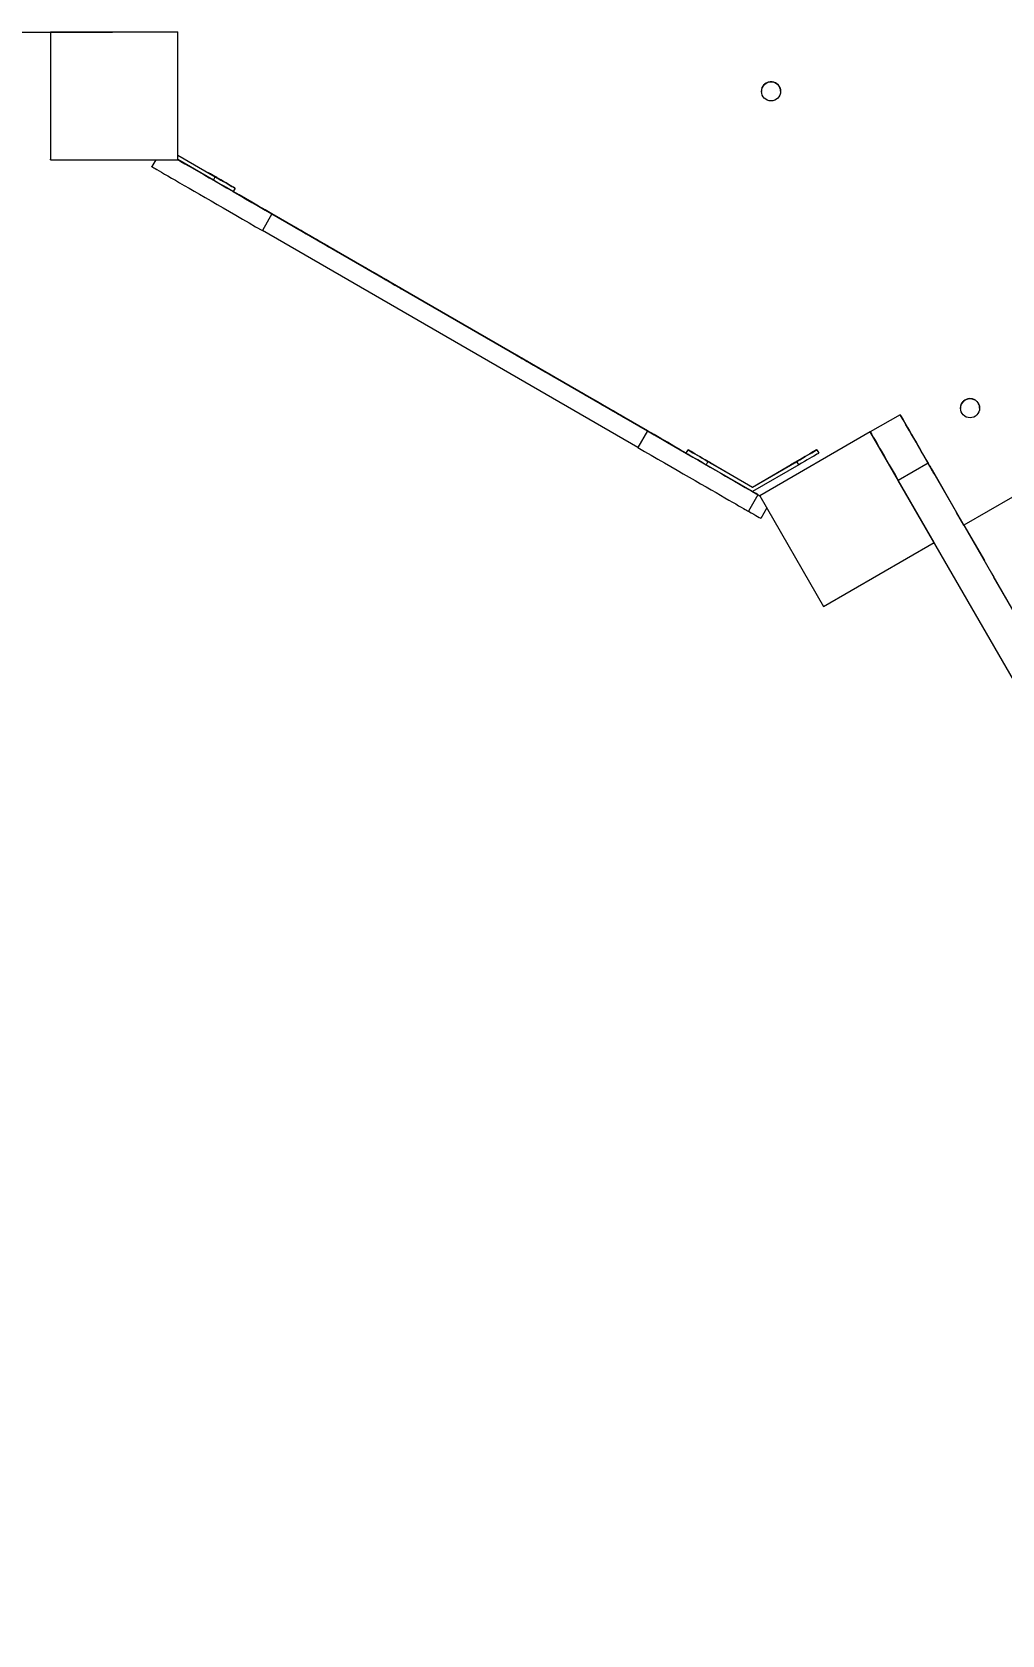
# Model space of a CAD drawing. Header units: millimetres. Extents: x -10881 to 8954, y -8695 to 5624.
# Drawn here: x -2579 to -1818, y -1479 to -223 of the extents above; entities that cross this region are included whole.
import ezdxf

# ---------------------------------------------------------------- set-up
doc = ezdxf.new("R2010")
doc.units = ezdxf.units.MM
for name, color, linetype in [('DIKOM_ОБЪЕКТ', 7, 'Continuous'), ('DIKOM_РАЗМЕР_ЗОНА', 7, 'Continuous'), ('DIKOM_РАЗМЕР_ОБЪЕКТА', 7, 'Continuous')]:
    doc.layers.add(name, color=color, linetype=linetype)
doc.styles.add('style1', font='arial.ttf', dxfattribs={"width": 0.8})
doc.dimstyles.new('1-50', dxfattribs={"dimtxt": 300, "dimasz": 200, "dimexe": 100, "dimexo": 0, "dimgap": 100, "dimtad": 1, "dimtxsty": 'style1', "dimcen": 200, "dimclrd": 7, "dimclre": 7, "dimclrt": 7, "dimadec": 1, "dimazin": 2, "dimtfac": 1, "dimtmove": 0, "dimatfit": 2, "dimfxl": 0, "dimlwd": 25, "dimlwe": 18, "dimarcsym": 0})

# ---------------------------------------------------------------- blocks, each defined once
blk = doc.blocks.new('*D10')
at = {"layer": 'Defpoints', "color": 0, "transparency": 16777216}
for p in [(-7152.7, 2730.8), (7385.2, 911.3), (7385.2, -7693.8)]:
    blk.add_point(p, dxfattribs=at)
at = {"layer": 'DIKOM_РАЗМЕР_ОБЪЕКТА', "color": 7, "lineweight": 18, "transparency": 16777216}
for p, q in [((-7152.7, 2730.8), (-7152.7, -7793.8)), ((7385.2, 911.3), (7385.2, -7793.8))]:
    blk.add_line(p, q, dxfattribs=at)
at = {"layer": 'DIKOM_РАЗМЕР_ОБЪЕКТА', "color": 7, "lineweight": 25, "transparency": 16777216}
blk.add_line((-6952.7, -7693.8), (7185.2, -7693.8), dxfattribs=at)
at = {"layer": 'DIKOM_РАЗМЕР_ОБЪЕКТА', "color": 7, "transparency": 16777216}
for points in [[(-6952.7, -7660.4), (-6952.7, -7727.1), (-7152.7, -7693.8)], [(7185.2, -7660.4), (7185.2, -7727.1), (7385.2, -7693.8)]]:
    blk.add_solid(points, dxfattribs=at)
at = {"layer": 'DIKOM_РАЗМЕР_ОБЪЕКТА', "color": 7, "transparency": 16777216, "insert": (116.2, -7440.6), "char_height": 300, "attachment_point": 5, "style": 'style1'}
blk.add_mtext('14500', dxfattribs=at)
blk = doc.blocks.new('*D12')
at = {"layer": 'Defpoints', "color": 0, "transparency": 16777216}
for p in [(-9113.3, 3014), (8954.2, 2756.5), (8954.2, -8594.5)]:
    blk.add_point(p, dxfattribs=at)
at = {"layer": 'DIKOM_РАЗМЕР_ЗОНА', "color": 7, "lineweight": 18, "transparency": 16777216}
for p, q in [((-9113.3, 3014), (-9113.3, -8694.5)), ((8954.2, 2756.5), (8954.2, -8694.5))]:
    blk.add_line(p, q, dxfattribs=at)
at = {"layer": 'DIKOM_РАЗМЕР_ЗОНА', "color": 7, "lineweight": 25, "transparency": 16777216}
blk.add_line((-8913.3, -8594.5), (8754.2, -8594.5), dxfattribs=at)
at = {"layer": 'DIKOM_РАЗМЕР_ЗОНА', "color": 7, "transparency": 16777216}
for points in [[(-8913.3, -8561.2), (-8913.3, -8627.8), (-9113.3, -8594.5)], [(8754.2, -8561.2), (8754.2, -8627.8), (8954.2, -8594.5)]]:
    blk.add_solid(points, dxfattribs=at)
at = {"layer": 'DIKOM_РАЗМЕР_ЗОНА', "color": 7, "transparency": 16777216, "insert": (-79.6, -8341.3), "char_height": 300, "attachment_point": 5, "style": 'style1'}
blk.add_mtext('18000', dxfattribs=at)

msp = doc.modelspace()

# ---------------------------------------------------------------- linework, layer by layer
at = {"layer": 'DIKOM_ОБЪЕКТ', "color": 7, "linetype": 'Continuous', "lineweight": 15}
for p, q in [((-2564.519, -223.298), (-2564.519, -322.972)), ((-2564.513, -223.304), (-2564.513, -223.298)), ((-2464.513, -223.304), (-2564.513, -223.304)), ((-2564.513, -223.304), (-2564.513, -323.304)), ((-2464.513, -223.304), (-2464.515, -223.188)), ((-2464.513, -323.304), (-2464.513, -223.304)), ((-2007.036, -269.917), (-2007.036, -269.917)), ((-1992.039, -269.608), (-1992.039, -269.608)), ((-1288.883, -286.706), (-1848.312, -609.693)), ((-1288.879, -286.713), (-1848.312, -609.702)), ((-1288.878, -286.714), (-1848.312, -609.704)), ((-2564.513, -323.304), (-2564.519, -322.972)), ((-2564.513, -323.304), (-2464.513, -323.304)), ((-2481.848, -323.304), (-2484.971, -328.713)), ((-2481.805, -323.304), (-2484.969, -328.785)), ((-2464.513, -319.744), (-2435.267, -336.629)), ((-2464.513, -319.749), (-2435.267, -336.634)), ((-2464.513, -319.801), (-2435.266, -336.686)), ((-2464.513, -319.806), (-2435.266, -336.692)), ((-2436.766, -339.29), (-2464.513, -323.27)), ((-2484.969, -328.785), (-2484.971, -328.713)), ((-2436.766, -339.29), (-2435.266, -336.692)), ((-2435.29, -336.673), (-2435.267, -336.634)), ((-2419.678, -345.689), (-2421.178, -348.287)), ((-2421.144, -348.228), (-2066.099, -553.213)), ((-2419.679, -345.631), (-2419.704, -345.674)), ((-2390.866, -365.809), (-2398.366, -378.799)), ((-2390.868, -365.708), (-2096.42, -535.708)), ((-2096.418, -535.809), (-2390.866, -365.809)), ((-2373.546, -375.783), (-2373.547, -375.733)), ((-2103.918, -548.799), (-2398.366, -378.799)), ((-2286.945, -425.733), (-2286.967, -425.771)), ((-2286.944, -425.783), (-2286.945, -425.733)), ((-2200.341, -475.783), (-2200.342, -475.733)), ((-2113.74, -525.733), (-2113.761, -525.771)), ((-2113.739, -525.783), (-2113.74, -525.733)), ((-1898.312, -523.093), (-1921.695, -536.593)), ((-1898.311, -523.137), (-1921.694, -536.637)), ((-1898.311, -523.137), (-1898.312, -523.093)), ((-1851.009, -518.162), (-1851.009, -518.162)), ((-1836.013, -517.853), (-1836.013, -517.853)), ((-2096.418, -535.809), (-2103.918, -548.799)), ((-1921.694, -536.647), (-2008.296, -586.647)), ((-1921.694, -536.647), (-1921.695, -536.589)), ((-1921.694, -536.637), (-1921.695, -536.593)), ((-1921.694, -536.59), (-1921.69, -536.588)), ((-1921.694, -536.59), (-1921.693, -536.592)), ((-1871.694, -623.25), (-1921.694, -536.647)), ((-1921.69, -536.588), (-1921.689, -536.59)), ((-2086.625, -541.363), (-2086.625, -541.363)), ((-2066.108, -553.229), (-2064.608, -550.631)), ((-2066.107, -553.287), (-2064.607, -550.689)), ((-1963.685, -550.631), (-1962.185, -553.229)), ((-1963.684, -550.689), (-1962.184, -553.287)), ((-2066.083, -553.244), (-2066.108, -553.229)), ((-2049.019, -559.692), (-2050.519, -562.29)), ((-2014.146, -583.29), (-2050.519, -562.29)), ((-2049.02, -559.634), (-2049.042, -559.673)), ((-2049.02, -559.629), (-2014.147, -579.763)), ((-2049.02, -559.634), (-2014.147, -579.768)), ((-2049.019, -559.686), (-2014.146, -579.82)), ((-2049.019, -559.692), (-2014.146, -579.826)), ((-2014.147, -579.763), (-1979.274, -559.629)), ((-2014.147, -579.768), (-1979.274, -559.634)), ((-2014.146, -579.82), (-1979.273, -559.686)), ((-2014.146, -579.826), (-1979.273, -559.692)), ((-1977.773, -562.29), (-2014.146, -583.29)), ((-1979.251, -559.674), (-1979.274, -559.634)), ((-1977.773, -562.29), (-1979.273, -559.692)), ((-1962.185, -553.229), (-1962.209, -553.243)), ((-1876.427, -561.048), (-1899.809, -574.548)), ((-1670.866, -917.109), (-1876.427, -561.048)), ((-1693.559, -931.804), (-1899.809, -574.548)), ((-1873.312, -566.391), (-1854.127, -599.62)), ((-2009.815, -585.794), (-2017.315, -598.785)), ((-2014.147, -579.768), (-2014.147, -579.763)), ((-2014.146, -579.826), (-2014.146, -579.82)), ((-2014.076, -583.249), (-2008.294, -586.587)), ((-2009.817, -585.722), (-2009.815, -585.794)), ((-2008.296, -586.647), (-2008.298, -586.585)), ((-2008.296, -586.647), (-1958.296, -673.25)), ((-2002.802, -596.163), (-2007.521, -604.337)), ((-1848.313, -609.691), (-1854.127, -599.62)), ((-1848.312, -609.704), (-1848.312, -609.702)), ((-1848.312, -609.704), (-1832.312, -637.416)), ((-1958.296, -673.25), (-1871.694, -623.25)), ((-1871.694, -623.25), (-1871.694, -623.248)), ((-1746.812, -785.507), (-1824.812, -650.407))]:
    msp.add_line(p, q, dxfattribs=at)
at = {"layer": 'DIKOM_ОБЪЕКТ', "color": 7, "linetype": 'Continuous', "lineweight": 15, "flags": 128}
for points in [[(-2594.776, -223.299), (-2568.378, -223.298), (-2542.106, -223.296), (-2515.964, -223.295)], [(-2464.513, -323.282), (-2462.139, -324.653), (-2459.039, -326.444), (-2455.689, -328.378), (-2452.104, -330.449), (-2448.295, -332.649), (-2444.276, -334.97), (-2440.062, -337.403), (-2435.669, -339.94), (-2431.113, -342.571), (-2426.409, -345.287), (-2421.576, -348.078), (-2416.631, -350.933), (-2411.592, -353.843), (-2406.477, -356.796), (-2401.305, -359.782), (-2396.095, -362.79), (-2390.866, -365.809)], [(-2484.969, -328.785), (-2484.811, -328.877), (-2484.338, -329.151), (-2483.551, -329.606), (-2482.453, -330.241), (-2481.048, -331.053), (-2479.341, -332.039), (-2477.339, -333.196), (-2475.049, -334.519), (-2472.479, -336.003), (-2469.639, -337.644), (-2466.539, -339.434), (-2463.189, -341.369), (-2459.604, -343.44), (-2455.795, -345.639), (-2451.776, -347.96), (-2447.562, -350.393), (-2443.169, -352.93), (-2438.613, -355.561), (-2433.909, -358.277), (-2429.076, -361.068), (-2424.131, -363.923), (-2419.092, -366.833), (-2413.977, -369.786), (-2408.805, -372.772), (-2403.595, -375.78), (-2398.366, -378.799)], [(-2436.999, -335.631), (-2438.097, -334.997), (-2439.106, -334.414), (-2439.945, -333.931), (-2440.544, -333.584), (-2440.857, -333.404), (-2440.857, -333.404), (-2440.544, -333.585), (-2439.945, -333.931), (-2439.106, -334.415), (-2438.097, -334.998), (-2436.999, -335.632), (-2435.901, -336.266), (-2434.892, -336.848), (-2434.054, -337.332), (-2433.454, -337.678), (-2433.142, -337.859), (-2433.142, -337.858), (-2433.454, -337.678), (-2434.054, -337.331), (-2434.892, -336.847), (-2435.901, -336.265), (-2436.999, -335.631)], [(-2436.998, -335.688), (-2438.096, -335.054), (-2439.105, -334.472), (-2439.943, -333.988), (-2440.543, -333.642), (-2440.856, -333.462), (-2440.856, -333.462), (-2440.543, -333.643), (-2439.943, -333.989), (-2439.105, -334.473), (-2438.096, -335.056), (-2436.998, -335.69), (-2435.9, -336.324), (-2434.891, -336.906), (-2434.053, -337.39), (-2433.453, -337.736), (-2433.141, -337.916), (-2433.141, -337.916), (-2433.453, -337.735), (-2434.053, -337.389), (-2434.891, -336.905), (-2435.9, -336.322), (-2436.998, -335.688)], [(-2419.679, -345.631), (-2419.838, -345.539), (-2420.31, -345.266), (-2421.088, -344.817), (-2422.154, -344.201), (-2423.486, -343.431), (-2425.059, -342.523), (-2426.84, -341.495), (-2428.792, -340.368), (-2430.876, -339.164), (-2433.049, -337.91), (-2435.267, -336.629)], [(-2435.267, -336.634), (-2433.049, -337.915), (-2430.876, -339.169), (-2428.792, -340.372), (-2426.84, -341.499), (-2425.059, -342.527), (-2423.486, -343.435), (-2422.153, -344.204), (-2421.088, -344.819), (-2420.31, -345.268), (-2419.838, -345.54), (-2419.679, -345.631)], [(-2419.678, -345.689), (-2419.836, -345.597), (-2420.309, -345.324), (-2421.086, -344.875), (-2422.152, -344.259), (-2423.485, -343.489), (-2425.058, -342.581), (-2426.838, -341.553), (-2428.791, -340.425), (-2430.874, -339.222), (-2433.048, -337.967), (-2435.266, -336.686)], [(-2435.266, -336.692), (-2433.048, -337.972), (-2430.874, -339.227), (-2428.79, -340.43), (-2426.838, -341.557), (-2425.058, -342.585), (-2423.485, -343.492), (-2422.152, -344.262), (-2421.086, -344.877), (-2420.309, -345.325), (-2419.836, -345.598), (-2419.678, -345.689)], [(-2421.178, -348.287), (-2421.336, -348.196), (-2421.809, -347.923), (-2422.586, -347.475), (-2423.652, -346.86), (-2424.985, -346.091), (-2426.558, -345.183), (-2428.338, -344.155), (-2430.29, -343.028), (-2432.374, -341.825), (-2434.548, -340.57), (-2436.766, -339.29)], [(-2390.868, -365.708), (-2396.097, -362.689), (-2401.307, -359.681), (-2406.479, -356.695), (-2411.594, -353.742), (-2416.633, -350.833), (-2421.144, -348.229)], [(-2286.945, -425.733), (-2287.101, -425.642), (-2287.568, -425.372), (-2288.342, -424.925), (-2289.418, -424.303), (-2290.789, -423.511), (-2292.444, -422.555), (-2294.371, -421.442), (-2296.556, -420.179), (-2298.985, -418.777), (-2301.638, -417.245), (-2304.498, -415.593), (-2307.543, -413.835), (-2310.752, -411.982), (-2314.101, -410.048), (-2317.567, -408.047), (-2321.124, -405.993), (-2324.746, -403.901), (-2328.409, -401.787), (-2332.084, -399.665), (-2335.746, -397.55), (-2339.369, -395.459), (-2342.926, -393.406), (-2346.391, -391.405), (-2349.741, -389.472), (-2352.949, -387.619), (-2355.995, -385.861), (-2358.854, -384.211), (-2361.508, -382.679), (-2363.936, -381.278), (-2366.122, -380.016), (-2368.049, -378.904), (-2369.704, -377.949), (-2371.074, -377.159), (-2372.15, -376.538), (-2372.925, -376.091), (-2373.391, -375.823), (-2373.547, -375.733)], [(-2373.546, -375.783), (-2373.39, -375.874), (-2372.924, -376.144), (-2372.149, -376.592), (-2371.073, -377.214), (-2369.702, -378.006), (-2368.048, -378.962), (-2366.121, -380.075), (-2363.935, -381.337), (-2361.507, -382.74), (-2358.853, -384.272), (-2355.993, -385.923), (-2352.948, -387.682), (-2349.739, -389.535), (-2346.39, -391.469), (-2342.925, -393.47), (-2339.368, -395.524), (-2335.745, -397.615), (-2332.083, -399.73), (-2328.407, -401.852), (-2324.745, -403.966), (-2321.122, -406.058), (-2317.565, -408.111), (-2314.1, -410.112), (-2310.751, -412.045), (-2307.542, -413.897), (-2304.497, -415.655), (-2301.637, -417.306), (-2298.983, -418.837), (-2296.555, -420.239), (-2294.37, -421.5), (-2292.442, -422.612), (-2290.788, -423.567), (-2289.417, -424.358), (-2288.341, -424.979), (-2287.567, -425.425), (-2287.1, -425.694), (-2286.944, -425.783)], [(-2113.74, -525.733), (-2113.896, -525.642), (-2114.363, -525.372), (-2115.137, -524.925), (-2116.213, -524.303), (-2117.584, -523.511), (-2119.239, -522.555), (-2121.166, -521.442), (-2123.351, -520.179), (-2125.78, -518.777), (-2128.433, -517.245), (-2131.293, -515.593), (-2134.338, -513.835), (-2137.547, -511.982), (-2140.896, -510.048), (-2144.362, -508.047), (-2147.919, -505.993), (-2151.541, -503.901), (-2155.203, -501.787), (-2158.879, -499.665), (-2162.541, -497.55), (-2166.164, -495.459), (-2169.721, -493.406), (-2173.186, -491.405), (-2176.536, -489.472), (-2179.744, -487.619), (-2182.79, -485.861), (-2185.649, -484.211), (-2188.303, -482.679), (-2190.731, -481.278), (-2192.917, -480.016), (-2194.844, -478.904), (-2196.498, -477.949), (-2197.869, -477.159), (-2198.945, -476.538), (-2199.72, -476.091), (-2200.186, -475.823), (-2200.342, -475.733)], [(-2200.341, -475.783), (-2200.185, -475.874), (-2199.718, -476.144), (-2198.944, -476.592), (-2197.868, -477.214), (-2196.497, -478.006), (-2194.843, -478.962), (-2192.915, -480.075), (-2190.73, -481.337), (-2188.302, -482.74), (-2185.648, -484.272), (-2182.788, -485.923), (-2179.743, -487.682), (-2176.534, -489.535), (-2173.185, -491.469), (-2169.719, -493.47), (-2166.163, -495.524), (-2162.54, -497.615), (-2158.878, -499.73), (-2155.202, -501.852), (-2151.54, -503.966), (-2147.917, -506.058), (-2144.36, -508.111), (-2140.895, -510.112), (-2137.546, -512.045), (-2134.337, -513.897), (-2131.292, -515.655), (-2128.432, -517.306), (-2125.778, -518.837), (-2123.35, -520.239), (-2121.164, -521.5), (-2119.237, -522.612), (-2117.583, -523.567), (-2116.212, -524.358), (-2115.136, -524.979), (-2114.362, -525.425), (-2113.895, -525.694), (-2113.739, -525.783)], [(-1873.312, -566.391), (-1875.491, -562.617), (-1877.653, -558.871), (-1879.783, -555.183), (-1881.863, -551.581), (-1883.878, -548.091), (-1885.812, -544.74), (-1887.652, -541.555), (-1889.382, -538.558), (-1890.99, -535.773), (-1892.463, -533.221), (-1893.791, -530.922), (-1894.963, -528.892), (-1895.97, -527.148), (-1896.805, -525.703), (-1897.46, -524.567), (-1897.932, -523.75), (-1898.217, -523.257), (-1898.312, -523.093)], [(-1898.311, -523.137), (-1898.219, -523.297), (-1897.941, -523.778), (-1897.48, -524.577), (-1896.837, -525.691), (-1896.015, -527.117), (-1895.016, -528.848), (-1893.843, -530.878), (-1892.503, -533.201), (-1890.998, -535.807), (-1889.336, -538.686), (-1887.522, -541.829), (-1885.563, -545.222), (-1883.466, -548.855), (-1881.238, -552.713), (-1878.889, -556.783), (-1876.427, -561.048)], [(-2066.074, -553.229), (-2070.655, -550.584), (-2075.694, -547.674), (-2080.809, -544.721), (-2085.981, -541.735), (-2091.191, -538.727), (-2096.42, -535.708)], [(-2096.418, -535.809), (-2091.189, -538.828), (-2085.979, -541.835), (-2080.807, -544.821), (-2075.692, -547.774), (-2070.653, -550.683), (-2065.708, -553.538), (-2060.875, -556.328), (-2056.172, -559.043), (-2051.615, -561.674), (-2047.222, -564.209), (-2043.008, -566.642), (-2038.99, -568.961), (-2035.181, -571.16), (-2031.595, -573.229), (-2028.246, -575.162), (-2025.145, -576.952), (-2022.305, -578.591), (-2019.735, -580.074), (-2017.445, -581.395), (-2015.443, -582.55), (-2013.737, -583.535), (-2012.332, -584.345), (-2011.234, -584.978), (-2010.447, -585.431), (-2009.973, -585.704), (-2009.815, -585.794)], [(-1921.694, -536.637), (-1921.601, -536.797), (-1921.324, -537.278), (-1920.863, -538.077), (-1920.22, -539.191), (-1919.397, -540.617), (-1918.398, -542.348), (-1917.226, -544.378), (-1915.885, -546.701), (-1914.381, -549.307), (-1912.719, -552.186), (-1910.905, -555.329), (-1908.945, -558.722), (-1906.848, -562.355), (-1904.621, -566.213), (-1902.272, -570.283), (-1899.809, -574.548)], [(-2103.918, -548.799), (-2098.689, -551.818), (-2093.479, -554.826), (-2088.307, -557.812), (-2083.192, -560.764), (-2078.153, -563.674), (-2073.208, -566.528), (-2068.375, -569.318), (-2063.672, -572.034), (-2059.115, -574.664), (-2054.722, -577.2), (-2050.508, -579.632), (-2046.49, -581.952), (-2042.681, -584.15), (-2039.095, -586.22), (-2035.746, -588.153), (-2032.645, -589.942), (-2029.805, -591.581), (-2027.235, -593.064), (-2024.945, -594.386), (-2022.943, -595.541), (-2021.237, -596.525), (-2019.832, -597.335), (-2018.734, -597.968), (-2017.947, -598.422), (-2017.473, -598.694), (-2017.315, -598.785)], [(-2049.02, -559.629), (-2051.239, -558.348), (-2053.412, -557.093), (-2055.496, -555.89), (-2057.448, -554.763), (-2059.228, -553.736), (-2060.801, -552.828), (-2062.134, -552.059), (-2063.2, -551.444), (-2063.977, -550.995), (-2064.45, -550.723), (-2064.608, -550.631)], [(-2064.607, -550.689), (-2064.449, -550.781), (-2063.976, -551.054), (-2063.199, -551.503), (-2062.133, -552.119), (-2060.8, -552.889), (-2059.227, -553.797), (-2057.447, -554.825), (-2055.494, -555.953), (-2053.411, -557.156), (-2051.237, -558.411), (-2049.019, -559.692)], [(-2049.019, -559.686), (-2051.237, -558.406), (-2053.411, -557.151), (-2055.495, -555.948), (-2057.447, -554.821), (-2059.227, -553.793), (-2060.8, -552.886), (-2062.133, -552.116), (-2063.199, -551.501), (-2063.976, -551.053), (-2064.449, -550.78), (-2064.607, -550.689)], [(-1979.274, -559.634), (-1977.055, -558.353), (-1974.882, -557.098), (-1972.798, -555.895), (-1970.846, -554.768), (-1969.066, -553.74), (-1967.493, -552.831), (-1966.16, -552.061), (-1965.094, -551.446), (-1964.317, -550.997), (-1963.844, -550.723), (-1963.685, -550.631)], [(-1963.685, -550.631), (-1963.844, -550.723), (-1964.317, -550.995), (-1965.094, -551.444), (-1966.16, -552.059), (-1967.493, -552.828), (-1969.066, -553.736), (-1970.846, -554.763), (-1972.798, -555.89), (-1974.882, -557.093), (-1977.055, -558.348), (-1979.274, -559.629)], [(-1979.273, -559.692), (-1977.054, -558.411), (-1974.881, -557.156), (-1972.797, -555.953), (-1970.845, -554.825), (-1969.064, -553.797), (-1967.492, -552.889), (-1966.159, -552.119), (-1965.093, -551.503), (-1964.316, -551.054), (-1963.843, -550.781), (-1963.684, -550.689)], [(-1963.684, -550.689), (-1963.843, -550.78), (-1964.316, -551.053), (-1965.093, -551.501), (-1966.159, -552.116), (-1967.492, -552.886), (-1969.064, -553.793), (-1970.845, -554.821), (-1972.797, -555.948), (-1974.881, -557.151), (-1977.054, -558.406), (-1979.273, -559.686)], [(-2050.519, -562.29), (-2052.737, -561.009), (-2054.911, -559.754), (-2056.994, -558.551), (-2058.947, -557.424), (-2060.727, -556.395), (-2062.3, -555.487), (-2063.633, -554.717), (-2064.699, -554.101), (-2065.476, -553.652), (-2065.949, -553.379), (-2066.107, -553.287)], [(-2051.185, -558.381), (-2051.027, -558.473), (-2050.566, -558.739), (-2049.84, -559.158), (-2048.907, -559.697), (-2047.843, -560.312), (-2046.733, -560.952), (-2045.669, -561.567), (-2044.736, -562.105), (-2044.01, -562.525), (-2043.549, -562.79), (-2043.391, -562.881), (-2043.549, -562.79), (-2044.01, -562.524), (-2044.736, -562.104), (-2045.669, -561.565), (-2046.733, -560.951), (-2047.843, -560.311), (-2048.907, -559.696), (-2049.84, -559.157), (-2050.566, -558.738), (-2051.027, -558.472), (-2051.185, -558.381)], [(-2051.184, -558.439), (-2051.026, -558.53), (-2050.565, -558.797), (-2049.839, -559.216), (-2048.906, -559.755), (-2047.841, -560.369), (-2046.732, -561.01), (-2045.668, -561.624), (-2044.735, -562.163), (-2044.008, -562.582), (-2043.548, -562.848), (-2043.39, -562.939), (-2043.548, -562.848), (-2044.008, -562.581), (-2044.735, -562.162), (-2045.668, -561.623), (-2046.732, -561.009), (-2047.841, -560.368), (-2048.906, -559.754), (-2049.839, -559.215), (-2050.565, -558.796), (-2051.026, -558.53), (-2051.184, -558.439)], [(-1981.006, -560.631), (-1982.104, -561.265), (-1983.113, -561.847), (-1983.951, -562.331), (-1984.551, -562.678), (-1984.863, -562.858), (-1984.863, -562.859), (-1984.551, -562.678), (-1983.951, -562.332), (-1983.113, -561.848), (-1982.104, -561.266), (-1981.006, -560.632), (-1979.908, -559.998), (-1978.899, -559.415), (-1978.061, -558.931), (-1977.461, -558.585), (-1977.148, -558.404), (-1977.148, -558.404), (-1977.461, -558.584), (-1978.061, -558.931), (-1978.899, -559.414), (-1979.908, -559.997), (-1981.006, -560.631)], [(-1981.005, -560.688), (-1982.103, -561.322), (-1983.112, -561.905), (-1983.95, -562.389), (-1984.55, -562.735), (-1984.862, -562.916), (-1984.862, -562.916), (-1984.55, -562.736), (-1983.95, -562.39), (-1983.112, -561.906), (-1982.103, -561.324), (-1981.005, -560.69), (-1979.907, -560.056), (-1978.898, -559.473), (-1978.06, -558.989), (-1977.46, -558.643), (-1977.147, -558.462), (-1977.147, -558.462), (-1977.46, -558.642), (-1978.06, -558.988), (-1978.898, -559.472), (-1979.907, -560.054), (-1981.005, -560.688)], [(-1962.184, -553.287), (-1962.343, -553.379), (-1962.816, -553.652), (-1963.593, -554.101), (-1964.659, -554.717), (-1965.992, -555.487), (-1967.564, -556.395), (-1969.345, -557.424), (-1971.297, -558.551), (-1973.381, -559.754), (-1975.554, -561.009), (-1977.773, -562.29)], [(-1875.312, -562.935), (-1875.223, -563.089), (-1874.965, -563.537), (-1874.559, -564.24), (-1874.043, -565.134), (-1873.462, -566.141), (-1872.867, -567.17), (-1872.312, -568.131), (-1871.846, -568.939), (-1871.51, -569.52), (-1871.334, -569.825), (-1871.334, -569.825), (-1871.51, -569.52), (-1871.846, -568.938), (-1872.312, -568.131), (-1872.867, -567.17), (-1873.462, -566.14), (-1874.043, -565.133), (-1874.559, -564.239), (-1874.965, -563.537), (-1875.223, -563.089), (-1875.312, -562.935)], [(-1875.311, -562.973), (-1875.222, -563.127), (-1874.964, -563.575), (-1874.558, -564.278), (-1874.042, -565.172), (-1873.461, -566.179), (-1872.866, -567.208), (-1872.311, -568.17), (-1871.845, -568.977), (-1871.509, -569.559), (-1871.334, -569.863), (-1871.334, -569.863), (-1871.509, -569.558), (-1871.845, -568.977), (-1872.311, -568.169), (-1872.866, -567.208), (-1873.461, -566.178), (-1874.042, -565.172), (-1874.558, -564.277), (-1874.964, -563.575), (-1875.222, -563.127), (-1875.311, -562.973)], [(-2009.817, -585.722), (-2009.975, -585.63), (-2010.448, -585.356), (-2011.236, -584.901), (-2012.334, -584.266), (-2013.738, -583.454), (-2014.084, -583.254)], [(-2017.274, -598.713), (-2015.151, -599.938), (-2013.149, -601.093), (-2011.443, -602.077), (-2010.038, -602.888), (-2008.94, -603.521), (-2008.153, -603.974), (-2007.679, -604.247), (-2007.521, -604.337)], [(-1826.749, -647.053), (-1826.343, -647.756), (-1825.592, -649.055), (-1824.812, -650.407)]]:
    msp.add_lwpolyline(points, dxfattribs=at)
at = {"layer": 'DIKOM_ОБЪЕКТ', "color": 7, "linetype": 'Continuous', "lineweight": 15}
for centre in [(-1999.537, -269.762), (-1843.511, -518.008)]:
    msp.add_circle(centre, 7.5, dxfattribs=at)
for centre, start, end in [((-1999.537, -269.762), 83.840116, 181.18119), ((-1999.537, -269.762), 1.18119, 83.840116), ((-1843.511, -518.008), 26.731904, 181.18119), ((-1843.511, -518.008), 1.18119, 26.731904)]:
    msp.add_arc(centre, 7.5, start, end, dxfattribs=at)

# ---------------------------------------------------------------- dimensions: what is measured, and where the dimension line sits
at = {"layer": 'DIKOM_РАЗМЕР_ЗОНА'}
dim = msp.add_linear_dim(base=(8954.2, -8594.513), p1=(-9113.319, 3014.045), p2=(8954.2, 2756.48), text='18000', dimstyle='1-50', dxfattribs=at)
dim.commit()
dim.dimension.update_dxf_attribs({"geometry": '*D12', "text_midpoint": (-79.559, -8594.513), "dimtype": 160})
at = {"layer": 'DIKOM_РАЗМЕР_ОБЪЕКТА'}
dim = msp.add_linear_dim(base=(7385.217, -7693.766), p1=(-7152.73, 2730.795), p2=(7385.217, 911.281), text='14500', dimstyle='1-50', dxfattribs=at)
dim.commit()
dim.dimension.update_dxf_attribs({"geometry": '*D10', "text_midpoint": (116.244, -7693.766), "dimtype": 160})

doc.saveas('drawing.dxf')
